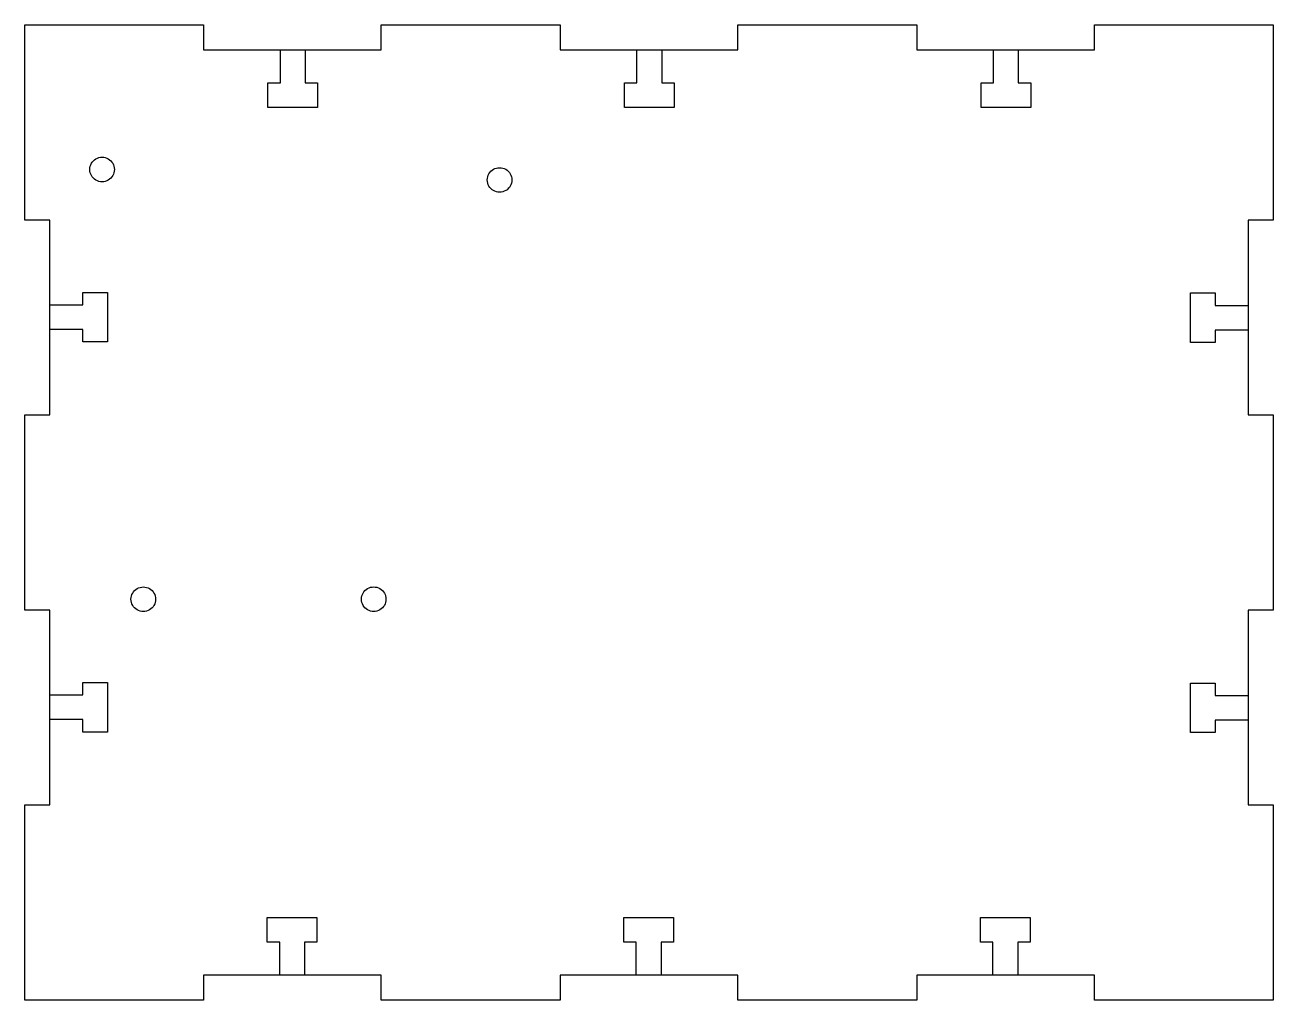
# Model space of a CAD drawing. Header units: millimetres. Extents: x 216 to 763, y 99 to 459.
# Drawn here: x 337.1 to 488.1, y 219.5 to 337.5 of the extents above; entities that cross this region are included whole.
import ezdxf

# ---------------------------------------------------------------- set-up
doc = ezdxf.new("R2010")
doc.units = ezdxf.units.MM
doc.layers.add('Your_Design', color=7, linetype='CONTINUOUS')

msp = doc.modelspace()

# ---------------------------------------------------------------- linework, layer by layer
at = {"layer": 'Your_Design', "color": 5}
for points in [[(337.13, 337.55), (358.74, 337.55), (358.74, 334.55), (380.24, 334.55), (380.24, 337.55), (401.88, 337.55), (401.88, 334.55), (423.38, 334.55), (423.38, 337.55), (445.03, 337.55), (445.03, 334.55), (466.52, 334.55), (466.52, 337.55), (488.13, 337.55), (488.13, 313.91), (485.13, 313.91), (485.13, 290.38), (488.13, 290.38), (488.13, 266.71), (485.13, 266.71), (485.13, 243.18), (488.13, 243.18), (488.13, 219.55), (466.52, 219.55), (466.52, 222.55), (445.03, 222.55), (445.03, 219.55), (423.38, 219.55), (423.38, 222.55), (401.88, 222.55), (401.88, 219.55), (380.24, 219.55), (380.24, 222.55), (358.74, 222.55), (358.74, 219.55), (337.13, 219.55), (337.13, 243.18), (340.13, 243.18), (340.13, 266.71), (337.13, 266.71), (337.13, 290.38), (340.13, 290.38), (340.13, 313.91), (337.13, 313.91), (337.13, 337.55)], [(371.03, 334.55), (371.03, 330.55), (372.53, 330.55), (372.53, 327.55), (371.03, 327.55), (371.03, 327.55), (369.53, 327.55), (369.53, 327.55), (368.03, 327.55), (368.03, 327.55), (366.53, 327.55), (366.53, 330.55), (368.03, 330.55), (368.03, 334.55)], [(414.17, 334.55), (414.17, 330.55), (415.67, 330.55), (415.67, 327.55), (414.17, 327.55), (414.17, 327.55), (412.67, 327.55), (412.67, 327.55), (411.17, 327.55), (411.17, 327.55), (409.67, 327.55), (409.67, 330.55), (411.17, 330.55), (411.17, 334.55)], [(457.31, 334.55), (457.31, 330.55), (458.81, 330.55), (458.81, 327.55), (457.31, 327.55), (457.31, 327.55), (455.81, 327.55), (455.81, 327.55), (454.31, 327.55), (454.31, 327.55), (452.81, 327.55), (452.81, 330.55), (454.31, 330.55), (454.31, 334.55)], [(347.95, 320.06), (347.95, 320.06)], [(396.04, 318.79), (396.04, 318.79)], [(340.13, 303.68), (344.13, 303.68), (344.13, 305.18), (347.13, 305.18), (347.13, 303.68), (347.13, 303.68), (347.13, 302.18), (347.13, 302.18), (347.13, 300.68), (347.13, 300.68), (347.13, 299.18), (344.13, 299.18), (344.13, 300.68), (340.13, 300.68)], [(485.13, 300.61), (481.13, 300.61), (481.13, 299.11), (478.13, 299.11), (478.13, 300.61), (478.13, 300.61), (478.13, 302.11), (478.13, 302.11), (478.13, 303.61), (478.13, 303.61), (478.13, 305.11), (481.13, 305.11), (481.13, 303.61), (485.13, 303.61)], [(352.94, 268.05), (352.94, 268.05)], [(380.81, 268.06), (380.81, 268.06)], [(340.13, 256.48), (344.13, 256.48), (344.13, 257.98), (347.13, 257.98), (347.13, 256.48), (347.13, 256.48), (347.13, 254.98), (347.13, 254.98), (347.13, 253.48), (347.13, 253.48), (347.13, 251.98), (344.13, 251.98), (344.13, 253.48), (340.13, 253.48)], [(485.13, 253.41), (481.13, 253.41), (481.13, 251.91), (478.13, 251.91), (478.13, 253.41), (478.13, 253.41), (478.13, 254.91), (478.13, 254.91), (478.13, 256.41), (478.13, 256.41), (478.13, 257.91), (481.13, 257.91), (481.13, 256.41), (485.13, 256.41)], [(367.95, 222.55), (367.95, 226.55), (366.45, 226.55), (366.45, 229.55), (367.95, 229.55), (367.95, 229.55), (369.45, 229.55), (369.45, 229.55), (370.95, 229.55), (370.95, 229.55), (372.45, 229.55), (372.45, 226.55), (370.95, 226.55), (370.95, 222.55)], [(411.09, 222.55), (411.09, 226.55), (409.59, 226.55), (409.59, 229.55), (411.09, 229.55), (411.09, 229.55), (412.59, 229.55), (412.59, 229.55), (414.09, 229.55), (414.09, 229.55), (415.59, 229.55), (415.59, 226.55), (414.09, 226.55), (414.09, 222.55)], [(454.24, 222.55), (454.24, 226.55), (452.74, 226.55), (452.74, 229.55), (454.24, 229.55), (454.24, 229.55), (455.74, 229.55), (455.74, 229.55), (457.24, 229.55), (457.24, 229.55), (458.74, 229.55), (458.74, 226.55), (457.24, 226.55), (457.24, 222.55)]]:
    msp.add_lwpolyline(points, dxfattribs=at)
for points in [[(344.97, 320.06), (344.97, 320.59), (345.26, 321.08), (345.72, 321.34)], [(345.72, 321.34), (346.18, 321.61), (346.75, 321.61), (347.21, 321.34)], [(347.21, 321.34), (347.67, 321.08), (347.95, 320.59), (347.95, 320.06)], [(393.81, 320.08), (394.27, 320.34), (394.84, 320.34), (395.3, 320.08)], [(345.72, 318.77), (345.26, 319.03), (344.97, 319.52), (344.97, 320.06)], [(347.21, 318.77), (346.75, 318.5), (346.18, 318.5), (345.72, 318.77)], [(347.95, 320.06), (347.95, 319.52), (347.67, 319.03), (347.21, 318.77)], [(393.07, 318.79), (393.07, 319.32), (393.35, 319.81), (393.81, 320.08)], [(393.81, 317.5), (393.35, 317.76), (393.07, 318.26), (393.07, 318.79)], [(395.3, 320.08), (395.76, 319.81), (396.04, 319.32), (396.04, 318.79)], [(396.04, 318.79), (396.04, 318.26), (395.76, 317.76), (395.3, 317.5)], [(395.3, 317.5), (394.84, 317.23), (394.27, 317.23), (393.81, 317.5)], [(349.96, 268.05), (349.96, 268.58), (350.25, 269.07), (350.71, 269.34)], [(350.71, 269.34), (351.17, 269.6), (351.74, 269.6), (352.2, 269.34)], [(352.2, 269.34), (352.66, 269.07), (352.94, 268.58), (352.94, 268.05)], [(377.84, 268.06), (377.84, 268.59), (378.12, 269.08), (378.58, 269.34)], [(378.58, 269.34), (379.04, 269.61), (379.61, 269.61), (380.07, 269.34)], [(380.07, 269.34), (380.53, 269.08), (380.81, 268.59), (380.81, 268.06)], [(350.71, 266.76), (350.25, 267.02), (349.96, 267.52), (349.96, 268.05)], [(352.94, 268.05), (352.94, 267.52), (352.66, 267.02), (352.2, 266.76)], [(378.58, 266.77), (378.12, 267.03), (377.84, 267.52), (377.84, 268.06)], [(380.81, 268.06), (380.81, 267.52), (380.53, 267.03), (380.07, 266.77)], [(352.2, 266.76), (351.74, 266.49), (351.17, 266.49), (350.71, 266.76)], [(380.07, 266.77), (379.61, 266.5), (379.04, 266.5), (378.58, 266.77)]]:
    msp.add_open_spline(points, degree=3, dxfattribs=at)

doc.saveas('drawing.dxf')
